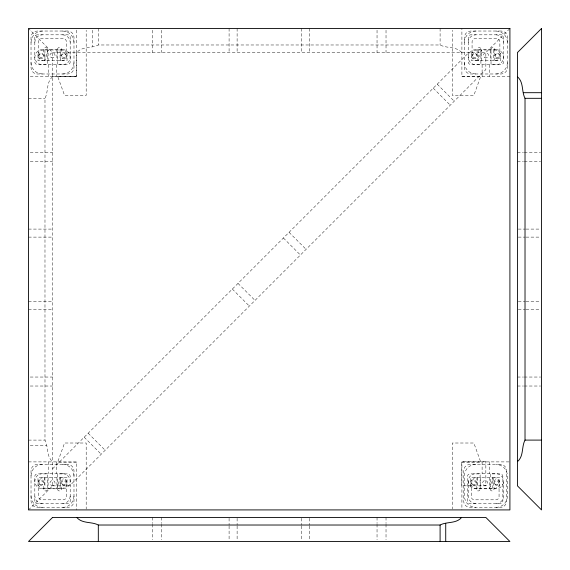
<?xml version="1.0" encoding="UTF-8"?>
<svg xmlns="http://www.w3.org/2000/svg" width="570" height="570" viewBox="0 0 570 570"><rect width="100%" height="100%" fill="white"/><g stroke="black" fill="none" stroke-linecap="round" stroke-linejoin="round"><path stroke-width="0.43" stroke-dasharray="2.85 2.14" d="M52.568 76.765C46.013 82.337 48.614 91.642 44.98 98.318L44.98 440.097C48.614 446.766 46.013 456.078 52.568 461.643M461.643 52.568C456.078 46.013 446.766 48.614 440.097 44.98L98.318 44.98C91.642 48.614 82.337 46.013 76.765 52.568M52.568 468.818L468.818 52.568M28.5 509.915L52.568 485.839L52.568 52.568L28.5 28.5M52.568 52.568L485.839 52.568L509.915 28.5M76.515 76.216L57.627 76.216L64.56 95.404L86.184 95.404L86.184 30.26M461.899 76.216L480.781 76.216L473.848 95.404L452.231 95.404L452.231 30.26M30.26 76.515L76.515 76.515L76.515 28.5M509.915 76.515L461.899 76.515L461.899 28.5M52.568 76.644L76.644 76.644L76.644 52.568M28.5 98.318L44.98 98.318M30.217 152.382L52.568 152.382M517.432 152.382L523.445 152.382M524.307 152.382L540.638 152.382M30.217 161.367L52.568 161.367M517.432 161.367L523.445 161.367M524.307 161.367L540.638 161.367M28.5 229.09L52.568 229.09M518.287 229.09L525.17 229.09M526.024 229.09L540.638 229.09M28.5 237.113L52.568 237.113M518.287 237.113L525.17 237.113M526.024 237.113L540.638 237.113M28.5 301.302L52.568 301.302M518.287 301.302L525.17 301.302M526.024 301.302L540.638 301.302M28.5 309.325L52.568 309.325M518.287 309.325L525.17 309.325M526.024 309.325L540.638 309.325M30.217 377.041L52.568 377.041M517.432 377.041L523.445 377.041M524.307 377.041L540.638 377.041M30.217 386.025L52.568 386.025M517.432 386.025L523.445 386.025M524.307 386.025L540.638 386.025M28.5 440.097L44.98 440.097M30.224 445.726L46.64 445.726M28.5 461.899L76.515 461.899L76.515 509.915M509.031 461.899L461.899 461.899L461.899 509.915M76.515 462.192L57.627 462.192L64.56 443.011L86.184 443.011L86.184 509.031M461.899 462.192L480.781 462.192L473.848 443.011L452.231 443.011L452.231 509.031M52.568 485.839L69.59 485.839L485.839 69.59L485.839 52.568M437.211 84.175L454.233 101.196M433.236 88.158L450.257 105.179M289.061 232.325L306.083 249.346M283.39 238.004L300.411 255.025M238.004 283.39L255.025 300.411M232.325 289.061L249.346 306.083M88.158 433.236L105.179 450.257M84.175 437.211L101.196 454.233M492.744 488.433L492.722 477.689L489.58 488.433L489.58 477.689M478.387 49.982L478.408 60.719L481.55 49.982L481.55 60.719M60.085 488.433L60.071 477.689L56.929 488.433L56.929 477.689M44.923 49.982L44.944 60.719L48.087 49.982L48.087 60.719M475.793 503.595A7.581 7.581 0 0 1 468.212 496.014L468.212 481.23A7.581 7.581 0 0 1 475.793 473.649L496.014 473.649A7.581 7.581 0 0 1 503.595 481.23L503.595 496.014A7.581 7.581 0 0 1 496.014 503.595M494.183 60.719L494.183 52.504L494.817 52.504L494.817 49.348A1.895 1.895 0 0 0 492.922 47.453A1.895 1.895 0 0 0 491.026 49.348L491.026 64.51L501.137 64.51A2.529 2.529 0 0 0 503.659 61.988L503.659 37.342A2.529 2.529 0 0 0 501.137 34.82L470.806 34.82A2.529 2.529 0 0 0 468.284 37.342L468.284 61.988A2.529 2.529 0 0 0 470.806 64.51L480.916 64.51L480.916 49.348A1.895 1.895 0 0 0 479.021 47.453A1.895 1.895 0 0 0 477.126 49.348L477.126 52.504L477.76 52.504L477.76 60.719M493.556 49.982L493.556 60.719M493.371 477.689L493.371 485.904L494.005 485.904L494.005 489.06A1.895 1.895 0 0 1 492.109 490.955A1.895 1.895 0 0 1 490.214 489.06L490.214 473.898L500.325 473.898A2.529 2.529 0 0 1 502.854 476.427L502.854 501.066A2.529 2.529 0 0 1 500.325 503.595L470.001 503.595A2.529 2.529 0 0 1 467.471 501.066L467.471 476.427A2.529 2.529 0 0 1 470.001 473.898L480.104 473.898L480.104 489.06A1.895 1.895 0 0 1 478.209 490.955A1.895 1.895 0 0 1 476.313 489.06L476.313 485.904L476.947 485.904L476.947 477.689M490.392 49.982L490.392 60.719M489.694 64.766L489.694 76.515M489.694 461.899L489.694 473.649M482.113 64.766L482.113 76.515M482.113 461.899L482.113 473.649M480.738 477.689L480.738 488.433M477.582 477.689L477.582 488.433M440.097 28.5L440.097 44.98M386.025 30.217L386.025 52.568M386.025 517.432L386.025 523.445M386.025 524.307L386.025 539.783M377.041 30.217L377.041 52.568M377.041 517.432L377.041 523.445M377.041 524.307L377.041 539.783M309.325 28.5L309.325 52.568M309.325 518.287L309.325 525.17M309.325 526.024L309.325 539.783M301.302 28.5L301.302 52.568M301.302 518.287L301.302 525.17M301.302 526.024L301.302 539.783M237.113 28.5L237.113 52.568M237.113 518.287L237.113 525.17M237.113 526.024L237.113 539.783M229.09 28.5L229.09 52.568M229.09 518.287L229.09 525.17M229.09 526.024L229.09 539.783M161.367 30.217L161.367 52.568M161.367 517.432L161.367 523.445M161.367 524.307L161.367 539.783M152.382 30.217L152.382 52.568M152.382 517.432L152.382 523.445M152.382 524.307L152.382 539.783M98.318 28.5L98.318 44.98M92.689 30.224L92.689 46.64M60.719 60.719L60.719 52.504L61.353 52.504L61.353 49.348A1.895 1.895 0 0 0 59.458 47.453A1.895 1.895 0 0 0 57.563 49.348L57.563 64.51L67.673 64.51A2.529 2.529 0 0 0 70.195 61.988L70.195 37.342A2.529 2.529 0 0 0 67.673 34.82L37.342 34.82A2.529 2.529 0 0 0 34.82 37.342L34.82 61.988A2.529 2.529 0 0 0 37.342 64.51L47.453 64.51L47.453 49.348A1.895 1.895 0 0 0 45.557 47.453A1.895 1.895 0 0 0 43.662 49.348L43.662 52.504L44.296 52.504L44.296 60.719M60.719 477.689L60.719 485.904L61.353 485.904L61.353 489.06A1.895 1.895 0 0 1 59.458 490.955A1.895 1.895 0 0 1 57.563 489.06L57.563 473.898L67.673 473.898A2.529 2.529 0 0 1 70.195 476.427L70.195 501.066A2.529 2.529 0 0 1 67.673 503.595L37.342 503.595A2.529 2.529 0 0 1 34.82 501.066L34.82 476.427A2.529 2.529 0 0 1 37.342 473.898L47.453 473.898L47.453 489.06A1.895 1.895 0 0 1 45.557 490.955A1.895 1.895 0 0 1 43.662 489.06L43.662 485.904L44.296 485.904L44.296 477.689M60.085 49.982L60.085 60.719M56.929 49.982L56.929 60.719M56.295 64.766L56.295 76.515M56.295 461.899L56.295 473.649M48.714 64.766L48.714 76.515M48.714 461.899L48.714 473.649M48.087 477.689L48.087 488.433M44.923 477.689L44.923 488.433M43.349 477.689A5.372 5.372 0 0 0 37.976 483.061A5.372 5.372 0 0 0 43.349 488.433L61.667 488.433A5.372 5.372 0 0 0 67.039 483.061A5.372 5.372 0 0 0 61.667 477.689M476 477.689A5.372 5.372 0 0 0 470.628 483.061A5.372 5.372 0 0 0 476 488.433L494.318 488.433A5.372 5.372 0 0 0 499.691 483.061A5.372 5.372 0 0 0 494.318 477.689M61.667 60.719A5.372 5.372 0 0 0 67.039 55.347A5.372 5.372 0 0 0 61.667 49.982L43.349 49.982A5.372 5.372 0 0 0 37.976 55.347A5.372 5.372 0 0 0 43.349 60.719M495.13 60.719A5.372 5.372 0 0 0 500.503 55.347A5.372 5.372 0 0 0 495.13 49.982L476.812 49.982A5.372 5.372 0 0 0 471.44 55.347A5.372 5.372 0 0 0 476.812 60.719M507.386 62.614A11.372 11.372 0 0 1 496.014 73.986M496.014 31.029A11.372 11.372 0 0 1 507.386 42.401M464.422 42.401A11.372 11.372 0 0 1 475.793 31.029M475.793 73.986A11.372 11.372 0 0 1 464.422 62.614M468.212 42.401A7.581 7.581 0 0 1 475.793 34.82M496.014 34.82A7.581 7.581 0 0 1 503.595 42.401M31.029 475.793A11.372 11.372 0 0 1 42.401 464.422M42.401 507.386A11.372 11.372 0 0 1 31.029 496.014M73.986 496.014A11.372 11.372 0 0 1 62.614 507.386M62.614 464.422A11.372 11.372 0 0 1 73.986 475.793M70.195 496.014A7.581 7.581 0 0 1 62.614 503.595M42.401 503.595A7.581 7.581 0 0 1 34.82 496.014M73.986 62.614A11.372 11.372 0 0 1 62.614 73.986M62.614 31.029A11.372 11.372 0 0 1 73.986 42.401M31.029 42.401A11.372 11.372 0 0 1 42.401 31.029M42.401 73.986A11.372 11.372 0 0 1 31.029 62.614M34.82 42.401A7.581 7.581 0 0 1 42.401 34.82M62.614 34.82A7.581 7.581 0 0 1 70.195 42.401M475.793 464.422A11.372 11.372 0 0 0 464.422 475.793L464.422 496.014A11.372 11.372 0 0 0 475.793 507.386M496.014 507.386A11.372 11.372 0 0 0 507.386 496.014L507.386 475.793A11.372 11.372 0 0 0 496.014 464.422M468.212 481.23A7.581 7.581 0 0 0 475.793 488.811L496.014 488.811A7.581 7.581 0 0 0 503.595 481.23M67.673 31.029L37.342 31.029A6.32 6.32 0 0 0 31.029 37.342L31.029 67.673A6.32 6.32 0 0 0 37.342 73.986L67.673 73.986A6.32 6.32 0 0 0 73.986 67.673L73.986 37.342A6.32 6.32 0 0 0 67.673 31.029M501.137 31.029L470.806 31.029A6.32 6.32 0 0 0 464.493 37.342L464.493 67.673A6.32 6.32 0 0 0 470.806 73.986L501.137 73.986A6.32 6.32 0 0 0 507.45 67.673L507.45 37.342A6.32 6.32 0 0 0 501.137 31.029M63.249 38.61L41.767 38.61A3.156 3.156 0 0 0 38.61 41.767L38.61 52.504L37.976 52.504L37.976 60.719L67.039 60.719L67.039 52.504L66.405 52.504L66.405 41.767A3.156 3.156 0 0 0 63.249 38.61M496.712 38.61L475.23 38.61A3.156 3.156 0 0 0 472.074 41.767L472.074 52.504L471.44 52.504L471.44 60.719L500.503 60.719L500.503 52.504L499.869 52.504L499.869 41.767A3.156 3.156 0 0 0 496.712 38.61M62.614 49.604L42.401 49.604A7.581 7.581 0 0 0 34.82 57.185A7.581 7.581 0 0 0 42.401 64.766L62.614 64.766A7.581 7.581 0 0 0 70.195 57.185A7.581 7.581 0 0 0 62.614 49.604M496.014 49.604L475.793 49.604A7.581 7.581 0 0 0 468.212 57.185A7.581 7.581 0 0 0 475.793 64.766L496.014 64.766A7.581 7.581 0 0 0 503.595 57.185A7.581 7.581 0 0 0 496.014 49.604M485.839 461.771L461.771 461.771L461.771 485.839L485.839 485.839L485.839 461.771M67.673 464.422L37.342 464.422A6.32 6.32 0 0 0 31.029 470.742L31.029 501.066A6.32 6.32 0 0 0 37.342 507.386L67.673 507.386A6.32 6.32 0 0 0 73.986 501.066L73.986 470.742A6.32 6.32 0 0 0 67.673 464.422M500.325 464.422L470.001 464.422A6.32 6.32 0 0 0 463.681 470.742L463.681 501.066A6.32 6.32 0 0 0 470.001 507.386L500.325 507.386A6.32 6.32 0 0 0 506.645 501.066L506.645 470.742A6.32 6.32 0 0 0 500.325 464.422M62.614 473.649L42.401 473.649A7.581 7.581 0 0 0 34.82 481.23A7.581 7.581 0 0 0 42.401 488.811L62.614 488.811A7.581 7.581 0 0 0 70.195 481.23A7.581 7.581 0 0 0 62.614 473.649M67.039 477.689L37.976 477.689L37.976 485.904L38.61 485.904L38.61 496.641A3.156 3.156 0 0 0 41.767 499.805L63.249 499.805A3.156 3.156 0 0 0 66.405 496.641L66.405 485.904L67.039 485.904L67.039 477.689M499.691 477.689L470.628 477.689L470.628 485.904L471.262 485.904L471.262 496.641A3.156 3.156 0 0 0 474.418 499.805L495.9 499.805A3.156 3.156 0 0 0 499.064 496.641L499.064 485.904L499.691 485.904L499.691 477.689M51.243 485.248A2.529 2.529 0 0 0 55.033 483.061A2.529 2.529 0 0 0 51.243 480.873A2.529 2.529 0 0 0 51.243 485.248M62.315 484.628A2.209 2.209 0 0 0 66.013 483.631A2.209 2.209 0 0 0 63.306 480.923A2.209 2.209 0 0 0 62.315 484.628M40.028 484.977A2.209 2.209 0 0 0 43.349 483.061A2.209 2.209 0 0 0 40.028 481.144A2.209 2.209 0 0 0 40.028 484.977M62.614 484.301A2.529 2.529 0 0 0 66.405 482.113A2.529 2.529 0 0 0 62.614 479.926A2.529 2.529 0 0 0 62.614 484.301M39.872 484.301A2.529 2.529 0 0 0 43.662 482.113A2.529 2.529 0 0 0 39.872 479.926A2.529 2.529 0 0 0 39.872 484.301M483.894 485.248A2.529 2.529 0 0 0 487.685 483.061A2.529 2.529 0 0 0 483.894 480.873A2.529 2.529 0 0 0 483.894 485.248M494.974 484.628A2.209 2.209 0 0 0 498.672 483.631A2.209 2.209 0 0 0 495.957 480.923A2.209 2.209 0 0 0 494.974 484.628M472.687 484.977A2.209 2.209 0 0 0 476 483.061A2.209 2.209 0 0 0 472.687 481.144A2.209 2.209 0 0 0 472.687 484.977M495.266 484.301A2.529 2.529 0 0 0 499.064 482.113A2.529 2.529 0 0 0 495.266 479.926A2.529 2.529 0 0 0 495.266 484.301M472.003 483.901A2.529 2.529 0 0 0 476.228 482.769A2.529 2.529 0 0 0 473.136 479.669A2.529 2.529 0 0 0 472.003 483.901M51.243 57.542A2.529 2.529 0 0 0 55.033 55.347A2.529 2.529 0 0 0 51.243 53.16A2.529 2.529 0 0 0 51.243 57.542M39.572 56.914A2.209 2.209 0 0 0 43.27 55.917A2.209 2.209 0 0 0 40.563 53.217A2.209 2.209 0 0 0 39.572 56.914M62.771 57.264A2.209 2.209 0 0 0 66.092 55.347A2.209 2.209 0 0 0 62.771 53.438A2.209 2.209 0 0 0 62.771 57.264M39.872 58.489A2.529 2.529 0 0 0 43.662 56.295A2.529 2.529 0 0 0 39.872 54.107A2.529 2.529 0 0 0 39.872 58.489M62.614 58.489A2.529 2.529 0 0 0 66.405 56.295A2.529 2.529 0 0 0 62.614 54.107A2.529 2.529 0 0 0 62.614 58.489M484.707 57.542A2.529 2.529 0 0 0 488.497 55.347A2.529 2.529 0 0 0 484.707 53.16A2.529 2.529 0 0 0 484.707 57.542M473.036 56.914A2.209 2.209 0 0 0 476.734 55.917A2.209 2.209 0 0 0 474.026 53.217A2.209 2.209 0 0 0 473.036 56.914M496.235 57.264A2.209 2.209 0 0 0 499.555 55.347A2.209 2.209 0 0 0 496.235 53.438A2.209 2.209 0 0 0 496.235 57.264M473.335 58.489A2.529 2.529 0 0 0 477.126 56.295A2.529 2.529 0 0 0 473.335 54.107A2.529 2.529 0 0 0 473.335 58.489M496.078 58.489A2.529 2.529 0 0 0 499.869 56.295A2.529 2.529 0 0 0 496.078 54.107A2.529 2.529 0 0 0 496.078 58.489"/><path stroke-width="0.85" d="M517.432 461.643C523.987 456.078 521.386 446.766 525.02 440.097L525.02 98.318C521.386 91.642 523.987 82.337 517.432 76.765M76.765 517.432C82.337 523.987 91.642 521.386 98.318 525.02L440.097 525.02C446.766 521.386 456.078 523.987 461.643 517.432M523.36 92.689L541.5 92.689M525.02 98.318L541.5 98.318M525.02 440.097L541.5 440.097M445.726 523.36L445.726 541.5M440.097 525.02L440.097 541.5M98.318 525.02L98.318 541.5M52.568 517.432L28.5 541.5L509.915 541.5L485.839 517.432L52.568 517.432M541.5 28.5L517.432 52.568L517.432 485.839L541.5 509.915L541.5 28.5M509.915 28.5L28.5 28.5L28.5 509.915L509.915 509.915L509.915 28.5"/></g></svg>
